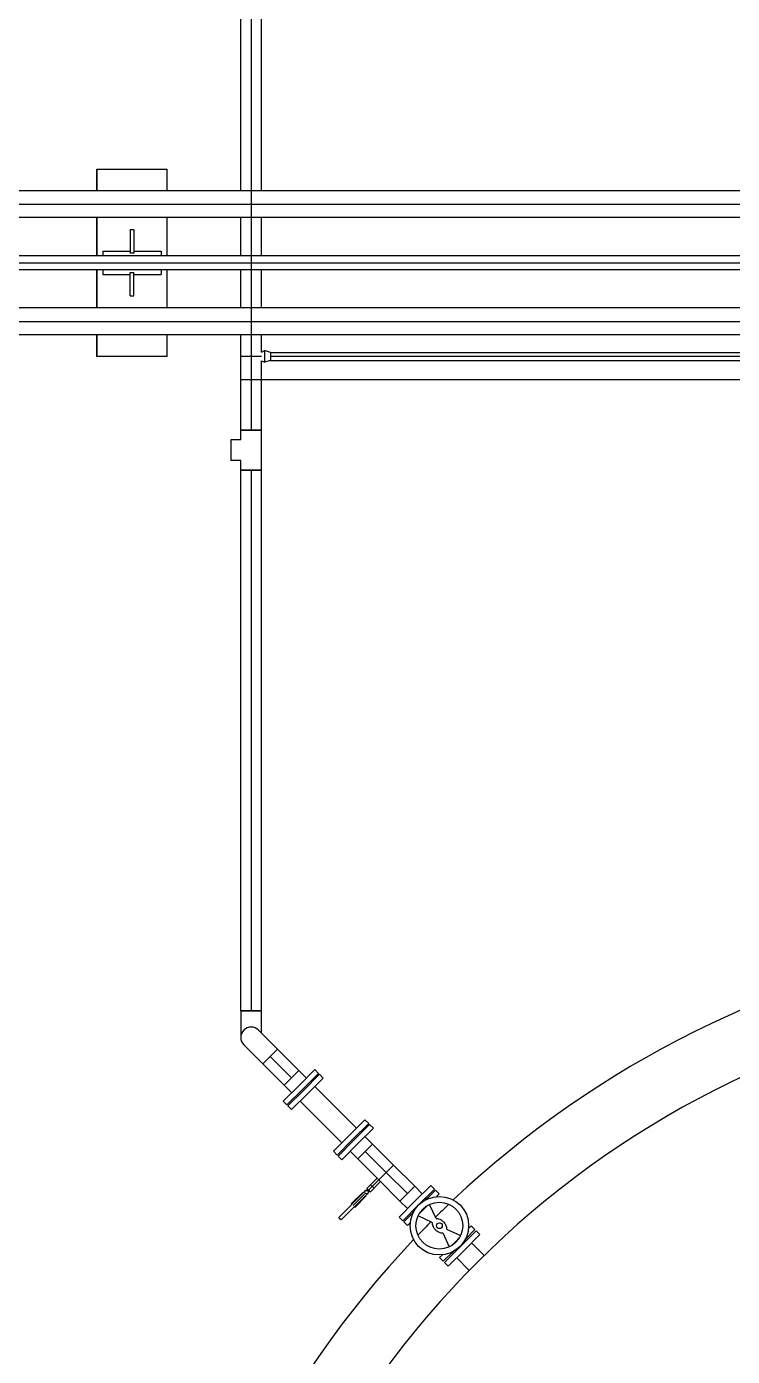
# Model space of a CAD drawing. Header units: inches. Extents: x 517790 to 538444, y 301815 to 302461.
# Drawn here: x 517830.94 to 517834.05, y 302301.58 to 302307.45 of the extents above; entities that cross this region are included whole.
import ezdxf

# ---------------------------------------------------------------- set-up
doc = ezdxf.new("R2010")
doc.units = ezdxf.units.IN
doc.header["$MEASUREMENT"] = 0
doc.layers.add('硅胶总平面底图 工艺装置区', color=253, linetype='Continuous')

msp = doc.modelspace()

# ---------------------------------------------------------------- linework, layer by layer
at = {"layer": '硅胶总平面底图 工艺装置区', "color": 9, "linetype": 'Continuous', "lineweight": -3}
for p, q in [((517831.8819, 302306.7211), (517831.8819, 302309.4977)), ((517831.9278, 302309.4977), (517831.9278, 302306.7211)), ((517831.9737, 302306.7211), (517831.9737, 302309.4977)), ((517831.2473, 302306.817), (517831.5573, 302306.817)), ((517831.2473, 302306.817), (517831.5573, 302306.817)), ((517831.2473, 302306.817), (517831.2473, 302306.7211)), ((517831.2473, 302306.7211), (517831.2473, 302306.817)), ((517831.5573, 302306.7211), (517831.5573, 302306.817)), ((517831.5573, 302306.7211), (517831.5573, 302306.817)), ((517835.0681, 302306.7211), (517828.2015, 302306.7211)), ((517831.9278, 302306.7211), (517831.9278, 302306.6029)), ((517828.2015, 302306.662), (517835.0681, 302306.662)), ((517835.0681, 302306.6029), (517828.2015, 302306.6029)), ((517831.2473, 302306.6029), (517831.2473, 302306.4348)), ((517831.2473, 302306.4348), (517831.2473, 302306.6029)), ((517831.5573, 302306.4348), (517831.5573, 302306.6029)), ((517831.5573, 302306.4348), (517831.5573, 302306.6029)), ((517831.8819, 302306.4348), (517831.8819, 302306.6029)), ((517831.9278, 302306.6029), (517831.9278, 302306.4348)), ((517831.9737, 302306.4348), (517831.9737, 302306.6029)), ((517831.394, 302306.5494), (517831.394, 302306.446)), ((517831.4106, 302306.5494), (517831.394, 302306.5494)), ((517831.4106, 302306.5494), (517831.4106, 302306.446)), ((517834.2384, 302306.4348), (517827.8644, 302306.4348)), ((517831.2731, 302306.4553), (517831.2731, 302306.4348)), ((517831.2731, 302306.4553), (517831.394, 302306.4553)), ((517831.4106, 302306.446), (517831.394, 302306.446)), ((517831.4106, 302306.4553), (517831.5315, 302306.4553)), ((517831.5315, 302306.4553), (517831.5315, 302306.4348)), ((517831.9278, 302306.4348), (517831.9278, 302306.3725)), ((517827.8644, 302306.4037), (517834.2384, 302306.4037)), ((517834.2384, 302306.3725), (517827.8644, 302306.3725)), ((517831.2473, 302306.3725), (517831.2473, 302306.2044)), ((517831.2473, 302306.2044), (517831.2473, 302306.3725)), ((517831.2731, 302306.3725), (517831.2731, 302306.352)), ((517831.2731, 302306.352), (517831.394, 302306.352)), ((517831.394, 302306.258), (517831.394, 302306.3613)), ((517831.394, 302306.3613), (517831.4106, 302306.3613)), ((517831.4106, 302306.258), (517831.4106, 302306.3613)), ((517831.4106, 302306.352), (517831.5315, 302306.352)), ((517831.5315, 302306.3725), (517831.5315, 302306.352)), ((517831.5573, 302306.2044), (517831.5573, 302306.3725)), ((517831.5573, 302306.2044), (517831.5573, 302306.3725)), ((517831.8819, 302306.2044), (517831.8819, 302306.3725)), ((517831.9278, 302306.3725), (517831.9278, 302306.2044)), ((517831.9737, 302306.2044), (517831.9737, 302306.3725)), ((517831.394, 302306.258), (517831.4106, 302306.258)), ((517835.0681, 302306.2044), (517827.6848, 302306.2044)), ((517831.9278, 302306.2044), (517831.9278, 302306.0863)), ((517827.6848, 302306.1453), (517835.0681, 302306.1453)), ((517835.0681, 302306.0863), (517827.6848, 302306.0863)), ((517831.2473, 302306.0863), (517831.2473, 302305.9903)), ((517831.2473, 302305.9903), (517831.2473, 302306.0863)), ((517831.5573, 302305.9903), (517831.5573, 302306.0863)), ((517831.5573, 302305.9903), (517831.5573, 302306.0863)), ((517831.8819, 302305.9903), (517831.8819, 302306.0863)), ((517831.9278, 302306.0863), (517831.9278, 302305.9903)), ((517831.9737, 302306.0093), (517831.9737, 302306.0863)), ((517831.9737, 302306.0093), (517831.9875, 302306.0162)), ((517831.9875, 302306.0162), (517831.9875, 302305.9645)), ((517832.0131, 302306.0076), (517831.9875, 302306.0162)), ((517832.0131, 302306.0076), (517832.0131, 302305.9903)), ((517832.0131, 302306.0076), (517835.1645, 302306.0076)), ((517832.0131, 302306.0076), (517832.0131, 302305.9731)), ((517831.5573, 302305.9903), (517831.2473, 302305.9903)), ((517831.5573, 302305.9903), (517831.2473, 302305.9903)), ((517831.9737, 302305.9903), (517831.8819, 302305.9903)), ((517831.8819, 302305.6657), (517831.8819, 302305.9903)), ((517831.9278, 302305.9903), (517831.9278, 302305.6657)), ((517831.9737, 302305.9714), (517831.9875, 302305.9645)), ((517831.9737, 302305.6657), (517831.9737, 302305.9714)), ((517832.0131, 302305.9731), (517831.9875, 302305.9645)), ((517835.1665, 302305.9903), (517832.0131, 302305.9903)), ((517832.0131, 302305.9903), (517832.0131, 302305.9731)), ((517832.0131, 302305.9731), (517835.1665, 302305.9731)), ((517831.9737, 302305.887), (517831.8819, 302305.887)), ((517835.1665, 302305.887), (517831.9737, 302305.887)), ((517831.9737, 302305.6657), (517831.8819, 302305.6657)), ((517831.8819, 302305.6229), (517831.8819, 302305.6657)), ((517831.8819, 302305.6657), (517831.9278, 302305.6657)), ((517831.9278, 302305.6657), (517831.9737, 302305.6657)), ((517831.9737, 302305.4883), (517831.9737, 302305.6657)), ((517831.8391, 302305.6229), (517831.8391, 302305.577)), ((517831.8819, 302305.6229), (517831.8391, 302305.6229)), ((517831.8391, 302305.6229), (517831.8391, 302305.577)), ((517831.8391, 302305.577), (517831.8391, 302305.5311)), ((517831.8391, 302305.577), (517831.8391, 302305.5311)), ((517831.8819, 302305.5311), (517831.8391, 302305.5311)), ((517831.8819, 302305.4883), (517831.8819, 302305.5311)), ((517831.9737, 302305.4883), (517831.8819, 302305.4883)), ((517831.8819, 302305.4883), (517831.9278, 302305.4883)), ((517831.8819, 302303.103), (517831.8819, 302305.4883)), ((517831.9278, 302305.4883), (517831.9278, 302303.103)), ((517831.9278, 302305.4883), (517831.9737, 302305.4883)), ((517831.9737, 302303.103), (517831.9737, 302305.4883)), ((517831.8819, 302303.103), (517831.9278, 302303.103)), ((517831.9278, 302303.103), (517831.8819, 302303.103)), ((517831.8819, 302303.103), (517831.8819, 302302.9849)), ((517831.9278, 302303.103), (517831.9737, 302303.103)), ((517831.9737, 302303.103), (517831.9278, 302303.103)), ((517831.9737, 302303.0039), (517831.9737, 302303.103)), ((517831.9603, 302303.0173), (517832.0438, 302302.9338)), ((517831.9789, 302302.8689), (517831.8953, 302302.9524)), ((517831.9789, 302302.8689), (517832.0438, 302302.9338)), ((517832.0113, 302302.9013), (517831.9789, 302302.8689)), ((517832.0438, 302302.9338), (517832.0113, 302302.9013)), ((517832.1057, 302302.807), (517832.0113, 302302.9013)), ((517832.0438, 302302.9338), (517832.1382, 302302.8394)), ((517831.9789, 302302.8689), (517832.0732, 302302.7745)), ((517832.1382, 302302.8394), (517832.1057, 302302.807)), ((517832.1057, 302302.807), (517832.1382, 302302.8394)), ((517832.1382, 302302.8394), (517832.1718, 302302.8058)), ((517832.1394, 302302.7733), (517832.209, 302302.8429)), ((517832.1557, 302302.757), (517832.2252, 302302.8266)), ((517832.209, 302302.8429), (517832.2252, 302302.8266)), ((517832.0698, 302302.7037), (517832.1394, 302302.7733)), ((517832.1057, 302302.807), (517832.0732, 302302.7745)), ((517832.0732, 302302.7745), (517832.1057, 302302.807)), ((517832.0732, 302302.7745), (517832.1069, 302302.7408)), ((517832.2296, 302302.8223), (517832.16, 302302.7527)), ((517832.2459, 302302.806), (517832.1763, 302302.7364)), ((517832.3932, 302302.5844), (517832.2088, 302302.7689)), ((517832.2459, 302302.806), (517832.2296, 302302.8223)), ((517832.0861, 302302.6874), (517832.1557, 302302.757)), ((517832.16, 302302.7527), (517832.0904, 302302.6831)), ((517832.1763, 302302.7364), (517832.1067, 302302.6668)), ((517832.0698, 302302.7037), (517832.0861, 302302.6874)), ((517832.1067, 302302.6668), (517832.0904, 302302.6831)), ((517832.3282, 302302.5195), (517832.1438, 302302.7039)), ((517832.3607, 302302.552), (517832.4303, 302302.6216)), ((517832.377, 302302.5357), (517832.4466, 302302.6053)), ((517832.4509, 302302.6009), (517832.3814, 302302.5313)), ((517832.4303, 302302.6216), (517832.4466, 302302.6053)), ((517832.4672, 302302.5846), (517832.4509, 302302.6009)), ((517832.2911, 302302.4824), (517832.3607, 302302.552)), ((517832.3074, 302302.4661), (517832.377, 302302.5357)), ((517832.4672, 302302.5846), (517832.3976, 302302.515)), ((517832.4638, 302302.5139), (517832.4301, 302302.5475)), ((517832.2911, 302302.4824), (517832.3074, 302302.4661)), ((517832.3814, 302302.5313), (517832.3118, 302302.4617)), ((517832.3976, 302302.515), (517832.328, 302302.4454)), ((517832.3988, 302302.4489), (517832.3652, 302302.4826)), ((517832.4313, 302302.4814), (517832.3988, 302302.4489)), ((517832.4313, 302302.4814), (517832.3988, 302302.4489)), ((517832.4638, 302302.5139), (517832.4313, 302302.4814)), ((517832.4638, 302302.5139), (517832.4313, 302302.4814)), ((517832.5238, 302302.3889), (517832.4313, 302302.4814)), ((517832.4638, 302302.5139), (517832.5563, 302302.4213)), ((517832.328, 302302.4454), (517832.3118, 302302.4617)), ((517832.3988, 302302.4489), (517832.4913, 302302.3564)), ((517832.5563, 302302.4213), (517832.4913, 302302.3564)), ((517832.5563, 302302.4213), (517832.6496, 302302.328)), ((517832.4377, 302302.3183), (517832.4835, 302302.3642)), ((517832.4913, 302302.3564), (517832.4623, 302302.3273)), ((517832.496, 302302.361), (517832.4913, 302302.3564)), ((517832.4913, 302302.3564), (517832.5846, 302302.2631)), ((517832.6171, 302302.2956), (517832.5238, 302302.3889)), ((517832.3144, 302302.1905), (517832.4313, 302302.3074)), ((517832.3699, 302302.2505), (517832.4204, 302302.3011)), ((517832.4204, 302302.3011), (517832.4227, 302302.2987)), ((517832.4377, 302302.3183), (517832.4455, 302302.3105)), ((517832.441, 302302.3098), (517832.4428, 302302.3131)), ((517832.4448, 302302.3061), (517832.4481, 302302.3079)), ((517832.4623, 302302.3273), (517832.4455, 302302.3105)), ((517832.4455, 302302.3105), (517832.4532, 302302.3027)), ((517832.4532, 302302.3027), (517832.4991, 302302.3486)), ((517832.4701, 302302.3195), (517832.4545, 302302.3351)), ((517832.6496, 302302.328), (517832.6171, 302302.2956)), ((517832.6171, 302302.2956), (517832.6496, 302302.328)), ((517832.6496, 302302.328), (517832.6832, 302302.2944)), ((517832.6508, 302302.2619), (517832.7203, 302302.3315)), ((517832.667, 302302.2456), (517832.7366, 302302.3152)), ((517832.741, 302302.3109), (517832.6991, 302302.2689)), ((517832.7203, 302302.3315), (517832.7366, 302302.3152)), ((517832.7573, 302302.2946), (517832.741, 302302.3109)), ((517832.3254, 302302.1795), (517832.4423, 302302.2964)), ((517832.3699, 302302.2505), (517832.3722, 302302.2482)), ((517832.4282, 302302.2933), (517832.3777, 302302.2427)), ((517832.3855, 302302.2349), (517832.436, 302302.2855)), ((517832.4036, 302302.2842), (517832.4059, 302302.2819)), ((517832.4169, 302302.271), (517832.4192, 302302.2687)), ((517832.4337, 302302.2878), (517832.436, 302302.2855)), ((517832.5812, 302302.1923), (517832.6508, 302302.2619)), ((517832.6171, 302302.2956), (517832.5846, 302302.2631)), ((517832.5846, 302302.2631), (517832.6171, 302302.2956)), ((517832.5846, 302302.2631), (517832.6183, 302302.2295)), ((517832.5974, 302302.176), (517832.667, 302302.2456)), ((517832.7059, 302302.2432), (517832.6877, 302302.225)), ((517832.7028, 302302.2749), (517832.6942, 302302.2663)), ((517832.7035, 302302.2733), (517832.7028, 302302.2749)), ((517832.7438, 302302.1859), (517832.7151, 302302.2481)), ((517832.7573, 302302.2946), (517832.7454, 302302.2827)), ((517832.3199, 302302.185), (517832.3144, 302302.1905)), ((517832.3254, 302302.1795), (517832.3199, 302302.185)), ((517832.3832, 302302.2373), (517832.3855, 302302.2349)), ((517832.5812, 302302.1923), (517832.5974, 302302.176)), ((517832.6437, 302302.2136), (517832.6018, 302302.1717)), ((517832.6464, 302302.2185), (517832.6378, 302302.2099)), ((517832.6393, 302302.2092), (517832.6378, 302302.2099)), ((517832.7268, 302302.1689), (517832.6646, 302302.1975)), ((517832.6877, 302302.225), (517832.6695, 302302.2068)), ((517832.6181, 302302.1554), (517832.6018, 302302.1717)), ((517832.6299, 302302.1673), (517832.6181, 302302.1554)), ((517832.7731, 302302.1226), (517832.8017, 302302.0604)), ((517832.7901, 302302.1396), (517832.8523, 302302.1109)), ((517832.9206, 302302.1313), (517832.851, 302302.0617)), ((517832.8732, 302302.0949), (517832.9151, 302302.1368)), ((517832.887, 302302.1412), (517832.8988, 302302.1531)), ((517832.8988, 302302.1531), (517832.9151, 302302.1368)), ((517832.9368, 302302.115), (517832.9206, 302302.1313)), ((517832.811, 302302.0653), (517832.8292, 302302.0835)), ((517832.8292, 302302.0835), (517832.8474, 302302.1017)), ((517832.9368, 302302.115), (517832.8672, 302302.0454)), ((517832.8705, 302302.09), (517832.8791, 302302.0986)), ((517832.8776, 302302.0993), (517832.8791, 302302.0986)), ((517832.9556, 302302.0221), (517832.8997, 302302.0779)), ((517832.7596, 302302.0139), (517832.7715, 302302.0257)), ((517832.7596, 302302.0139), (517832.7759, 302301.9976)), ((517832.7759, 302301.9976), (517832.8178, 302302.0395)), ((517832.851, 302302.0617), (517832.7814, 302301.9921)), ((517832.8672, 302302.0454), (517832.7977, 302301.9758)), ((517832.8134, 302302.0351), (517832.8141, 302302.0336)), ((517832.8141, 302302.0336), (517832.8227, 302302.0422)), ((517832.8906, 302301.9571), (517832.8348, 302302.013)), ((517832.7977, 302301.9758), (517832.7814, 302301.9921))]:
    msp.add_line(p, q, dxfattribs=at)
for centre, radius in [((517832.4368, 302302.3019), 0.00775), ((517832.7584, 302302.1542), 0.1292), ((517832.7584, 302302.1542), 0.1033), ((517832.7584, 302302.1542), 0.0129)]:
    msp.add_circle(centre, radius, dxfattribs=at)
for centre, radius, start, end in [((517835.8456, 302299.0671), 4.4045, 99.46675, 133.38961), ((517835.8456, 302299.0671), 4.1333, 35.28654, 180), ((517831.9278, 302302.9849), 0.0459, 45, 225), ((517831.9278, 302302.9849), 0.0459, 45, 225), ((517832.4368, 302302.3019), 0.00899, 62.04393, 165.44471), ((517832.4368, 302302.3019), 0.00899, 284.55529, 0), ((517832.4368, 302302.3019), 0.00899, 0, 27.95607), ((517835.8456, 302299.0671), 4.4045, 133.74784, 134.81489), ((517835.8456, 302299.0671), 4.4045, 135.1851, 136.25217), ((517835.8456, 302299.0671), 4.4045, 136.61039, 269.19073)]:
    msp.add_arc(centre, radius, start, end, dxfattribs=at)
for points in [[(517832.7438, 302302.1859), (517832.7457, 302302.1861), (517832.7476, 302302.1861), (517832.7496, 302302.1858), (517832.7529, 302302.1854), (517832.7563, 302302.1845), (517832.7598, 302302.183), (517832.7641, 302302.1812), (517832.7684, 302302.1786), (517832.7722, 302302.1754), (517832.7768, 302302.1716), (517832.7808, 302302.167), (517832.7838, 302302.1622), (517832.7867, 302302.1575), (517832.7887, 302302.1526), (517832.7896, 302302.148), (517832.7902, 302302.1451), (517832.7904, 302302.1422), (517832.7901, 302302.1396)], [(517832.7268, 302302.1689), (517832.7266, 302302.167), (517832.7266, 302302.1651), (517832.7269, 302302.1631), (517832.7272, 302302.1598), (517832.7282, 302302.1564), (517832.7296, 302302.1529), (517832.7315, 302302.1486), (517832.7341, 302302.1443), (517832.7373, 302302.1404), (517832.7411, 302302.1359), (517832.7456, 302302.1319), (517832.7505, 302302.1289), (517832.7551, 302302.126), (517832.76, 302302.124), (517832.7647, 302302.1231), (517832.7676, 302302.1225), (517832.7704, 302302.1223), (517832.7731, 302302.1226)]]:
    msp.add_open_spline(points, degree=3, knots=[0.504861, 0.504861, 0.504861, 0.504861, 0.70005, 0.70005, 0.70005, 1.024067, 1.024067, 1.024067, 1.43199, 1.43199, 1.43199, 1.906884, 1.906884, 1.906884, 2.35788, 2.35788, 2.35788, 2.636731, 2.636731, 2.636731, 2.636731], dxfattribs=at)

doc.saveas('drawing.dxf')
